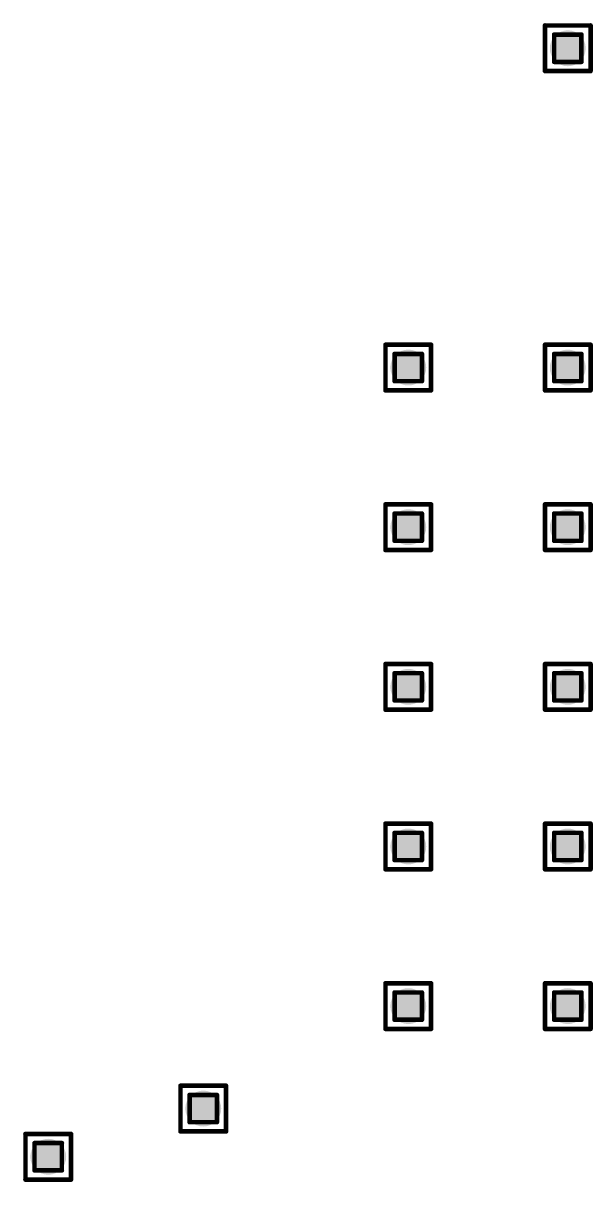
# Model space of a CAD drawing. Header units: millimetres. Extents: x -25 to 478, y -31 to 252.
# Drawn here: x 267.96 to 274.31, y 88.97 to 101.87 of the extents above; entities that cross this region are included whole.
import ezdxf

# ---------------------------------------------------------------- set-up
doc = ezdxf.new("R2010")
doc.units = ezdxf.units.MM
doc.layers.add('DrillDrawing', color=1, linetype='Continuous')
doc.layers.add('ViaHoleLayer', color=16, linetype='Continuous')

msp = doc.modelspace()

# ---------------------------------------------------------------- hatches: boundary and pattern name
at = {"layer": 'ViaHoleLayer'}
h = msp.add_hatch(color=16, dxfattribs=at)
edge = h.paths.add_edge_path()
edge.add_arc((274.033, 101.59), 0.2, 0, 360)
h = msp.add_hatch(color=16, dxfattribs=at)
edge = h.paths.add_edge_path()
edge.add_arc((272.255, 98.034), 0.2, 0, 360)
h = msp.add_hatch(color=16, dxfattribs=at)
edge = h.paths.add_edge_path()
edge.add_arc((274.033, 98.034), 0.2, 0, 360)
h = msp.add_hatch(color=16, dxfattribs=at)
edge = h.paths.add_edge_path()
edge.add_arc((272.255, 96.256), 0.2, 0, 360)
h = msp.add_hatch(color=16, dxfattribs=at)
edge = h.paths.add_edge_path()
edge.add_arc((274.033, 96.256), 0.2, 0, 360)
h = msp.add_hatch(color=16, dxfattribs=at)
edge = h.paths.add_edge_path()
edge.add_arc((272.255, 94.478), 0.2, 0, 360)
h = msp.add_hatch(color=16, dxfattribs=at)
edge = h.paths.add_edge_path()
edge.add_arc((274.033, 94.478), 0.2, 0, 360)
h = msp.add_hatch(color=16, dxfattribs=at)
edge = h.paths.add_edge_path()
edge.add_arc((272.255, 92.7), 0.2, 0, 360)
h = msp.add_hatch(color=16, dxfattribs=at)
edge = h.paths.add_edge_path()
edge.add_arc((274.033, 92.7), 0.2, 0, 360)
h = msp.add_hatch(color=16, dxfattribs=at)
edge = h.paths.add_edge_path()
edge.add_arc((272.255, 90.922), 0.2, 0, 360)
h = msp.add_hatch(color=16, dxfattribs=at)
edge = h.paths.add_edge_path()
edge.add_arc((274.033, 90.922), 0.2, 0, 360)
h = msp.add_hatch(color=16, dxfattribs=at)
edge = h.paths.add_edge_path()
edge.add_arc((269.97, 89.781), 0.2, 0, 360)
h = msp.add_hatch(color=16, dxfattribs=at)
edge = h.paths.add_edge_path()
edge.add_arc((268.242, 89.244), 0.2, 0, 360)

# ---------------------------------------------------------------- linework, layer by layer
at = {"layer": 'DrillDrawing', "const_width": 0.0508}
for points in [[(273.779, 101.844), (274.287, 101.844)], [(273.779, 101.336), (273.779, 101.844)], [(274.287, 101.336), (274.287, 101.844)], [(273.881, 101.742), (274.185, 101.742)], [(273.881, 101.438), (273.881, 101.742)], [(274.185, 101.438), (274.185, 101.742)], [(273.881, 101.438), (274.185, 101.438)], [(273.779, 101.336), (274.287, 101.336)], [(272.001, 98.288), (272.509, 98.288)], [(272.001, 97.78), (272.001, 98.288)], [(272.103, 98.186), (272.407, 98.186)], [(272.103, 97.882), (272.103, 98.186)], [(272.407, 97.882), (272.407, 98.186)], [(272.509, 97.78), (272.509, 98.288)], [(273.779, 98.288), (274.287, 98.288)], [(273.779, 97.78), (273.779, 98.288)], [(273.881, 98.186), (274.185, 98.186)], [(273.881, 97.882), (273.881, 98.186)], [(274.185, 97.882), (274.185, 98.186)], [(274.287, 97.78), (274.287, 98.288)], [(272.103, 97.882), (272.407, 97.882)], [(273.881, 97.882), (274.185, 97.882)], [(272.001, 97.78), (272.509, 97.78)], [(273.779, 97.78), (274.287, 97.78)], [(272.001, 96.51), (272.509, 96.51)], [(272.001, 96.002), (272.001, 96.51)], [(272.509, 96.002), (272.509, 96.51)], [(273.779, 96.51), (274.287, 96.51)], [(273.779, 96.002), (273.779, 96.51)], [(274.287, 96.002), (274.287, 96.51)], [(272.103, 96.408), (272.407, 96.408)], [(272.103, 96.104), (272.103, 96.408)], [(272.407, 96.104), (272.407, 96.408)], [(273.881, 96.408), (274.185, 96.408)], [(273.881, 96.104), (273.881, 96.408)], [(274.185, 96.104), (274.185, 96.408)], [(272.001, 96.002), (272.509, 96.002)], [(272.103, 96.104), (272.407, 96.104)], [(273.779, 96.002), (274.287, 96.002)], [(273.881, 96.104), (274.185, 96.104)], [(272.001, 94.732), (272.509, 94.732)], [(272.001, 94.224), (272.001, 94.732)], [(272.509, 94.224), (272.509, 94.732)], [(273.779, 94.732), (274.287, 94.732)], [(273.779, 94.224), (273.779, 94.732)], [(274.287, 94.224), (274.287, 94.732)], [(272.103, 94.63), (272.407, 94.63)], [(272.103, 94.326), (272.103, 94.63)], [(272.407, 94.326), (272.407, 94.63)], [(273.881, 94.63), (274.185, 94.63)], [(273.881, 94.326), (273.881, 94.63)], [(274.185, 94.326), (274.185, 94.63)], [(272.103, 94.326), (272.407, 94.326)], [(273.881, 94.326), (274.185, 94.326)], [(272.001, 94.224), (272.509, 94.224)], [(273.779, 94.224), (274.287, 94.224)], [(272.001, 92.954), (272.509, 92.954)], [(272.001, 92.446), (272.001, 92.954)], [(272.509, 92.446), (272.509, 92.954)], [(273.779, 92.954), (274.287, 92.954)], [(273.779, 92.446), (273.779, 92.954)], [(274.287, 92.446), (274.287, 92.954)], [(272.103, 92.852), (272.407, 92.852)], [(272.103, 92.548), (272.103, 92.852)], [(272.407, 92.548), (272.407, 92.852)], [(273.881, 92.852), (274.185, 92.852)], [(273.881, 92.548), (273.881, 92.852)], [(274.185, 92.548), (274.185, 92.852)], [(272.103, 92.548), (272.407, 92.548)], [(273.881, 92.548), (274.185, 92.548)], [(272.001, 92.446), (272.509, 92.446)], [(273.779, 92.446), (274.287, 92.446)], [(272.001, 91.176), (272.509, 91.176)], [(272.001, 90.668), (272.001, 91.176)], [(272.509, 90.668), (272.509, 91.176)], [(273.779, 91.176), (274.287, 91.176)], [(273.779, 90.668), (273.779, 91.176)], [(274.287, 90.668), (274.287, 91.176)], [(272.103, 91.074), (272.407, 91.074)], [(272.103, 90.77), (272.103, 91.074)], [(272.407, 90.77), (272.407, 91.074)], [(273.881, 91.074), (274.185, 91.074)], [(273.881, 90.77), (273.881, 91.074)], [(274.185, 90.77), (274.185, 91.074)], [(272.103, 90.77), (272.407, 90.77)], [(273.881, 90.77), (274.185, 90.77)], [(272.001, 90.668), (272.509, 90.668)], [(273.779, 90.668), (274.287, 90.668)], [(269.716, 90.035), (270.224, 90.035)], [(269.716, 89.527), (269.716, 90.035)], [(269.818, 89.933), (270.123, 89.933)], [(269.818, 89.629), (269.818, 89.933)], [(270.123, 89.629), (270.123, 89.933)], [(270.224, 89.527), (270.224, 90.035)], [(269.818, 89.629), (270.123, 89.629)], [(267.988, 89.498), (268.496, 89.498)], [(267.988, 88.99), (267.988, 89.498)], [(268.496, 88.99), (268.496, 89.498)], [(269.716, 89.527), (270.224, 89.527)], [(268.089, 89.397), (268.394, 89.397)], [(268.089, 89.092), (268.089, 89.397)], [(268.394, 89.092), (268.394, 89.397)], [(268.089, 89.092), (268.394, 89.092)], [(267.988, 88.99), (268.496, 88.99)]]:
    msp.add_lwpolyline(points, dxfattribs=at)
at = {"layer": 'DrillDrawing', "const_width": 0.0254}
for points in [[(273.766, 101.844, 1), (273.792, 101.844, 1)], [(273.766, 101.844, 1), (273.792, 101.844, 1)], [(274.274, 101.844, 1), (274.3, 101.844, 1)], [(274.274, 101.844, 1), (274.3, 101.844, 1)], [(273.868, 101.742, 1), (273.893, 101.742, 1)], [(273.868, 101.742, 1), (273.893, 101.742, 1)], [(274.173, 101.742, 1), (274.198, 101.742, 1)], [(274.173, 101.742, 1), (274.198, 101.742, 1)], [(273.868, 101.438, 1), (273.893, 101.438, 1)], [(273.868, 101.438, 1), (273.893, 101.438, 1)], [(274.173, 101.438, 1), (274.198, 101.438, 1)], [(274.173, 101.438, 1), (274.198, 101.438, 1)], [(273.766, 101.336, 1), (273.792, 101.336, 1)], [(273.766, 101.336, 1), (273.792, 101.336, 1)], [(274.274, 101.336, 1), (274.3, 101.336, 1)], [(274.274, 101.336, 1), (274.3, 101.336, 1)], [(271.988, 98.288, 1), (272.014, 98.288, 1)], [(271.988, 98.288, 1), (272.014, 98.288, 1)], [(272.09, 98.186, 1), (272.115, 98.186, 1)], [(272.09, 98.186, 1), (272.115, 98.186, 1)], [(272.395, 98.186, 1), (272.42, 98.186, 1)], [(272.395, 98.186, 1), (272.42, 98.186, 1)], [(272.496, 98.288, 1), (272.522, 98.288, 1)], [(272.496, 98.288, 1), (272.522, 98.288, 1)], [(273.766, 98.288, 1), (273.792, 98.288, 1)], [(273.766, 98.288, 1), (273.792, 98.288, 1)], [(273.868, 98.186, 1), (273.893, 98.186, 1)], [(273.868, 98.186, 1), (273.893, 98.186, 1)], [(274.173, 98.186, 1), (274.198, 98.186, 1)], [(274.173, 98.186, 1), (274.198, 98.186, 1)], [(274.274, 98.288, 1), (274.3, 98.288, 1)], [(274.274, 98.288, 1), (274.3, 98.288, 1)], [(272.09, 97.882, 1), (272.115, 97.882, 1)], [(272.09, 97.882, 1), (272.115, 97.882, 1)], [(272.395, 97.882, 1), (272.42, 97.882, 1)], [(272.395, 97.882, 1), (272.42, 97.882, 1)], [(273.868, 97.882, 1), (273.893, 97.882, 1)], [(273.868, 97.882, 1), (273.893, 97.882, 1)], [(274.173, 97.882, 1), (274.198, 97.882, 1)], [(274.173, 97.882, 1), (274.198, 97.882, 1)], [(271.988, 97.78, 1), (272.014, 97.78, 1)], [(271.988, 97.78, 1), (272.014, 97.78, 1)], [(272.496, 97.78, 1), (272.522, 97.78, 1)], [(272.496, 97.78, 1), (272.522, 97.78, 1)], [(273.766, 97.78, 1), (273.792, 97.78, 1)], [(273.766, 97.78, 1), (273.792, 97.78, 1)], [(274.274, 97.78, 1), (274.3, 97.78, 1)], [(274.274, 97.78, 1), (274.3, 97.78, 1)], [(271.988, 96.51, 1), (272.014, 96.51, 1)], [(271.988, 96.51, 1), (272.014, 96.51, 1)], [(272.496, 96.51, 1), (272.522, 96.51, 1)], [(272.496, 96.51, 1), (272.522, 96.51, 1)], [(273.766, 96.51, 1), (273.792, 96.51, 1)], [(273.766, 96.51, 1), (273.792, 96.51, 1)], [(274.274, 96.51, 1), (274.3, 96.51, 1)], [(274.274, 96.51, 1), (274.3, 96.51, 1)], [(272.09, 96.408, 1), (272.115, 96.408, 1)], [(272.09, 96.408, 1), (272.115, 96.408, 1)], [(272.395, 96.408, 1), (272.42, 96.408, 1)], [(272.395, 96.408, 1), (272.42, 96.408, 1)], [(273.868, 96.408, 1), (273.893, 96.408, 1)], [(273.868, 96.408, 1), (273.893, 96.408, 1)], [(274.173, 96.408, 1), (274.198, 96.408, 1)], [(274.173, 96.408, 1), (274.198, 96.408, 1)], [(271.988, 96.002, 1), (272.014, 96.002, 1)], [(271.988, 96.002, 1), (272.014, 96.002, 1)], [(272.09, 96.104, 1), (272.115, 96.104, 1)], [(272.09, 96.104, 1), (272.115, 96.104, 1)], [(272.395, 96.104, 1), (272.42, 96.104, 1)], [(272.395, 96.104, 1), (272.42, 96.104, 1)], [(272.496, 96.002, 1), (272.522, 96.002, 1)], [(272.496, 96.002, 1), (272.522, 96.002, 1)], [(273.766, 96.002, 1), (273.792, 96.002, 1)], [(273.766, 96.002, 1), (273.792, 96.002, 1)], [(273.868, 96.104, 1), (273.893, 96.104, 1)], [(273.868, 96.104, 1), (273.893, 96.104, 1)], [(274.173, 96.104, 1), (274.198, 96.104, 1)], [(274.173, 96.104, 1), (274.198, 96.104, 1)], [(274.274, 96.002, 1), (274.3, 96.002, 1)], [(274.274, 96.002, 1), (274.3, 96.002, 1)], [(271.988, 94.732, 1), (272.014, 94.732, 1)], [(271.988, 94.732, 1), (272.014, 94.732, 1)], [(272.496, 94.732, 1), (272.522, 94.732, 1)], [(272.496, 94.732, 1), (272.522, 94.732, 1)], [(273.766, 94.732, 1), (273.792, 94.732, 1)], [(273.766, 94.732, 1), (273.792, 94.732, 1)], [(274.274, 94.732, 1), (274.3, 94.732, 1)], [(274.274, 94.732, 1), (274.3, 94.732, 1)], [(272.09, 94.63, 1), (272.115, 94.63, 1)], [(272.09, 94.63, 1), (272.115, 94.63, 1)], [(272.395, 94.63, 1), (272.42, 94.63, 1)], [(272.395, 94.63, 1), (272.42, 94.63, 1)], [(273.868, 94.63, 1), (273.893, 94.63, 1)], [(273.868, 94.63, 1), (273.893, 94.63, 1)], [(274.173, 94.63, 1), (274.198, 94.63, 1)], [(274.173, 94.63, 1), (274.198, 94.63, 1)], [(272.09, 94.326, 1), (272.115, 94.326, 1)], [(272.09, 94.326, 1), (272.115, 94.326, 1)], [(272.395, 94.326, 1), (272.42, 94.326, 1)], [(272.395, 94.326, 1), (272.42, 94.326, 1)], [(273.868, 94.326, 1), (273.893, 94.326, 1)], [(273.868, 94.326, 1), (273.893, 94.326, 1)], [(274.173, 94.326, 1), (274.198, 94.326, 1)], [(274.173, 94.326, 1), (274.198, 94.326, 1)], [(271.988, 94.224, 1), (272.014, 94.224, 1)], [(271.988, 94.224, 1), (272.014, 94.224, 1)], [(272.496, 94.224, 1), (272.522, 94.224, 1)], [(272.496, 94.224, 1), (272.522, 94.224, 1)], [(273.766, 94.224, 1), (273.792, 94.224, 1)], [(273.766, 94.224, 1), (273.792, 94.224, 1)], [(274.274, 94.224, 1), (274.3, 94.224, 1)], [(274.274, 94.224, 1), (274.3, 94.224, 1)], [(271.988, 92.954, 1), (272.014, 92.954, 1)], [(271.988, 92.954, 1), (272.014, 92.954, 1)], [(272.496, 92.954, 1), (272.522, 92.954, 1)], [(272.496, 92.954, 1), (272.522, 92.954, 1)], [(273.766, 92.954, 1), (273.792, 92.954, 1)], [(273.766, 92.954, 1), (273.792, 92.954, 1)], [(274.274, 92.954, 1), (274.3, 92.954, 1)], [(274.274, 92.954, 1), (274.3, 92.954, 1)], [(272.09, 92.852, 1), (272.115, 92.852, 1)], [(272.09, 92.852, 1), (272.115, 92.852, 1)], [(272.395, 92.852, 1), (272.42, 92.852, 1)], [(272.395, 92.852, 1), (272.42, 92.852, 1)], [(273.868, 92.852, 1), (273.893, 92.852, 1)], [(273.868, 92.852, 1), (273.893, 92.852, 1)], [(274.173, 92.852, 1), (274.198, 92.852, 1)], [(274.173, 92.852, 1), (274.198, 92.852, 1)], [(272.09, 92.548, 1), (272.115, 92.548, 1)], [(272.09, 92.548, 1), (272.115, 92.548, 1)], [(272.395, 92.548, 1), (272.42, 92.548, 1)], [(272.395, 92.548, 1), (272.42, 92.548, 1)], [(273.868, 92.548, 1), (273.893, 92.548, 1)], [(273.868, 92.548, 1), (273.893, 92.548, 1)], [(274.173, 92.548, 1), (274.198, 92.548, 1)], [(274.173, 92.548, 1), (274.198, 92.548, 1)], [(271.988, 92.446, 1), (272.014, 92.446, 1)], [(271.988, 92.446, 1), (272.014, 92.446, 1)], [(272.496, 92.446, 1), (272.522, 92.446, 1)], [(272.496, 92.446, 1), (272.522, 92.446, 1)], [(273.766, 92.446, 1), (273.792, 92.446, 1)], [(273.766, 92.446, 1), (273.792, 92.446, 1)], [(274.274, 92.446, 1), (274.3, 92.446, 1)], [(274.274, 92.446, 1), (274.3, 92.446, 1)], [(271.988, 91.176, 1), (272.014, 91.176, 1)], [(271.988, 91.176, 1), (272.014, 91.176, 1)], [(272.496, 91.176, 1), (272.522, 91.176, 1)], [(272.496, 91.176, 1), (272.522, 91.176, 1)], [(273.766, 91.176, 1), (273.792, 91.176, 1)], [(273.766, 91.176, 1), (273.792, 91.176, 1)], [(274.274, 91.176, 1), (274.3, 91.176, 1)], [(274.274, 91.176, 1), (274.3, 91.176, 1)], [(272.09, 91.074, 1), (272.115, 91.074, 1)], [(272.09, 91.074, 1), (272.115, 91.074, 1)], [(272.395, 91.074, 1), (272.42, 91.074, 1)], [(272.395, 91.074, 1), (272.42, 91.074, 1)], [(273.868, 91.074, 1), (273.893, 91.074, 1)], [(273.868, 91.074, 1), (273.893, 91.074, 1)], [(274.173, 91.074, 1), (274.198, 91.074, 1)], [(274.173, 91.074, 1), (274.198, 91.074, 1)], [(272.09, 90.77, 1), (272.115, 90.77, 1)], [(272.09, 90.77, 1), (272.115, 90.77, 1)], [(272.395, 90.77, 1), (272.42, 90.77, 1)], [(272.395, 90.77, 1), (272.42, 90.77, 1)], [(273.868, 90.77, 1), (273.893, 90.77, 1)], [(273.868, 90.77, 1), (273.893, 90.77, 1)], [(274.173, 90.77, 1), (274.198, 90.77, 1)], [(274.173, 90.77, 1), (274.198, 90.77, 1)], [(271.988, 90.668, 1), (272.014, 90.668, 1)], [(271.988, 90.668, 1), (272.014, 90.668, 1)], [(272.496, 90.668, 1), (272.522, 90.668, 1)], [(272.496, 90.668, 1), (272.522, 90.668, 1)], [(273.766, 90.668, 1), (273.792, 90.668, 1)], [(273.766, 90.668, 1), (273.792, 90.668, 1)], [(274.274, 90.668, 1), (274.3, 90.668, 1)], [(274.274, 90.668, 1), (274.3, 90.668, 1)], [(269.703, 90.035, 1), (269.729, 90.035, 1)], [(269.703, 90.035, 1), (269.729, 90.035, 1)], [(269.805, 89.933, 1), (269.83, 89.933, 1)], [(269.805, 89.933, 1), (269.83, 89.933, 1)], [(270.11, 89.933, 1), (270.135, 89.933, 1)], [(270.11, 89.933, 1), (270.135, 89.933, 1)], [(270.211, 90.035, 1), (270.237, 90.035, 1)], [(270.211, 90.035, 1), (270.237, 90.035, 1)], [(269.805, 89.629, 1), (269.83, 89.629, 1)], [(269.805, 89.629, 1), (269.83, 89.629, 1)], [(270.11, 89.629, 1), (270.135, 89.629, 1)], [(270.11, 89.629, 1), (270.135, 89.629, 1)], [(267.975, 89.498, 1), (268.001, 89.498, 1)], [(267.975, 89.498, 1), (268.001, 89.498, 1)], [(268.483, 89.498, 1), (268.509, 89.498, 1)], [(268.483, 89.498, 1), (268.509, 89.498, 1)], [(269.703, 89.527, 1), (269.729, 89.527, 1)], [(269.703, 89.527, 1), (269.729, 89.527, 1)], [(270.211, 89.527, 1), (270.237, 89.527, 1)], [(270.211, 89.527, 1), (270.237, 89.527, 1)], [(268.077, 89.397, 1), (268.102, 89.397, 1)], [(268.077, 89.397, 1), (268.102, 89.397, 1)], [(268.382, 89.397, 1), (268.407, 89.397, 1)], [(268.382, 89.397, 1), (268.407, 89.397, 1)], [(268.077, 89.092, 1), (268.102, 89.092, 1)], [(268.077, 89.092, 1), (268.102, 89.092, 1)], [(268.382, 89.092, 1), (268.407, 89.092, 1)], [(268.382, 89.092, 1), (268.407, 89.092, 1)], [(267.975, 88.99, 1), (268.001, 88.99, 1)], [(267.975, 88.99, 1), (268.001, 88.99, 1)], [(268.483, 88.99, 1), (268.509, 88.99, 1)], [(268.483, 88.99, 1), (268.509, 88.99, 1)]]:
    msp.add_lwpolyline(points, format="xyb", close=True, dxfattribs=at)

doc.saveas('drawing.dxf')
